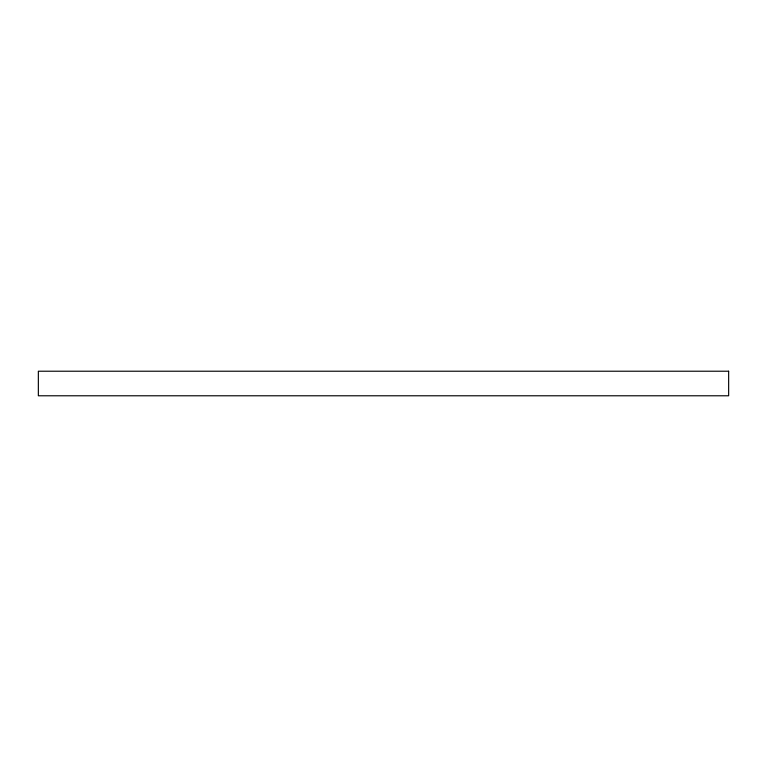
<?xml version="1.0" encoding="UTF-8"?>
<svg xmlns="http://www.w3.org/2000/svg" width="767" height="767" viewBox="0 0 767 767"><rect width="100%" height="100%" fill="white"/><g stroke="black" fill="none" stroke-linecap="round" stroke-linejoin="round"><path stroke-width="1.15" d="M728.65 371.218L38.35 371.218L38.35 395.782L728.65 395.782L728.65 371.218"/></g></svg>
